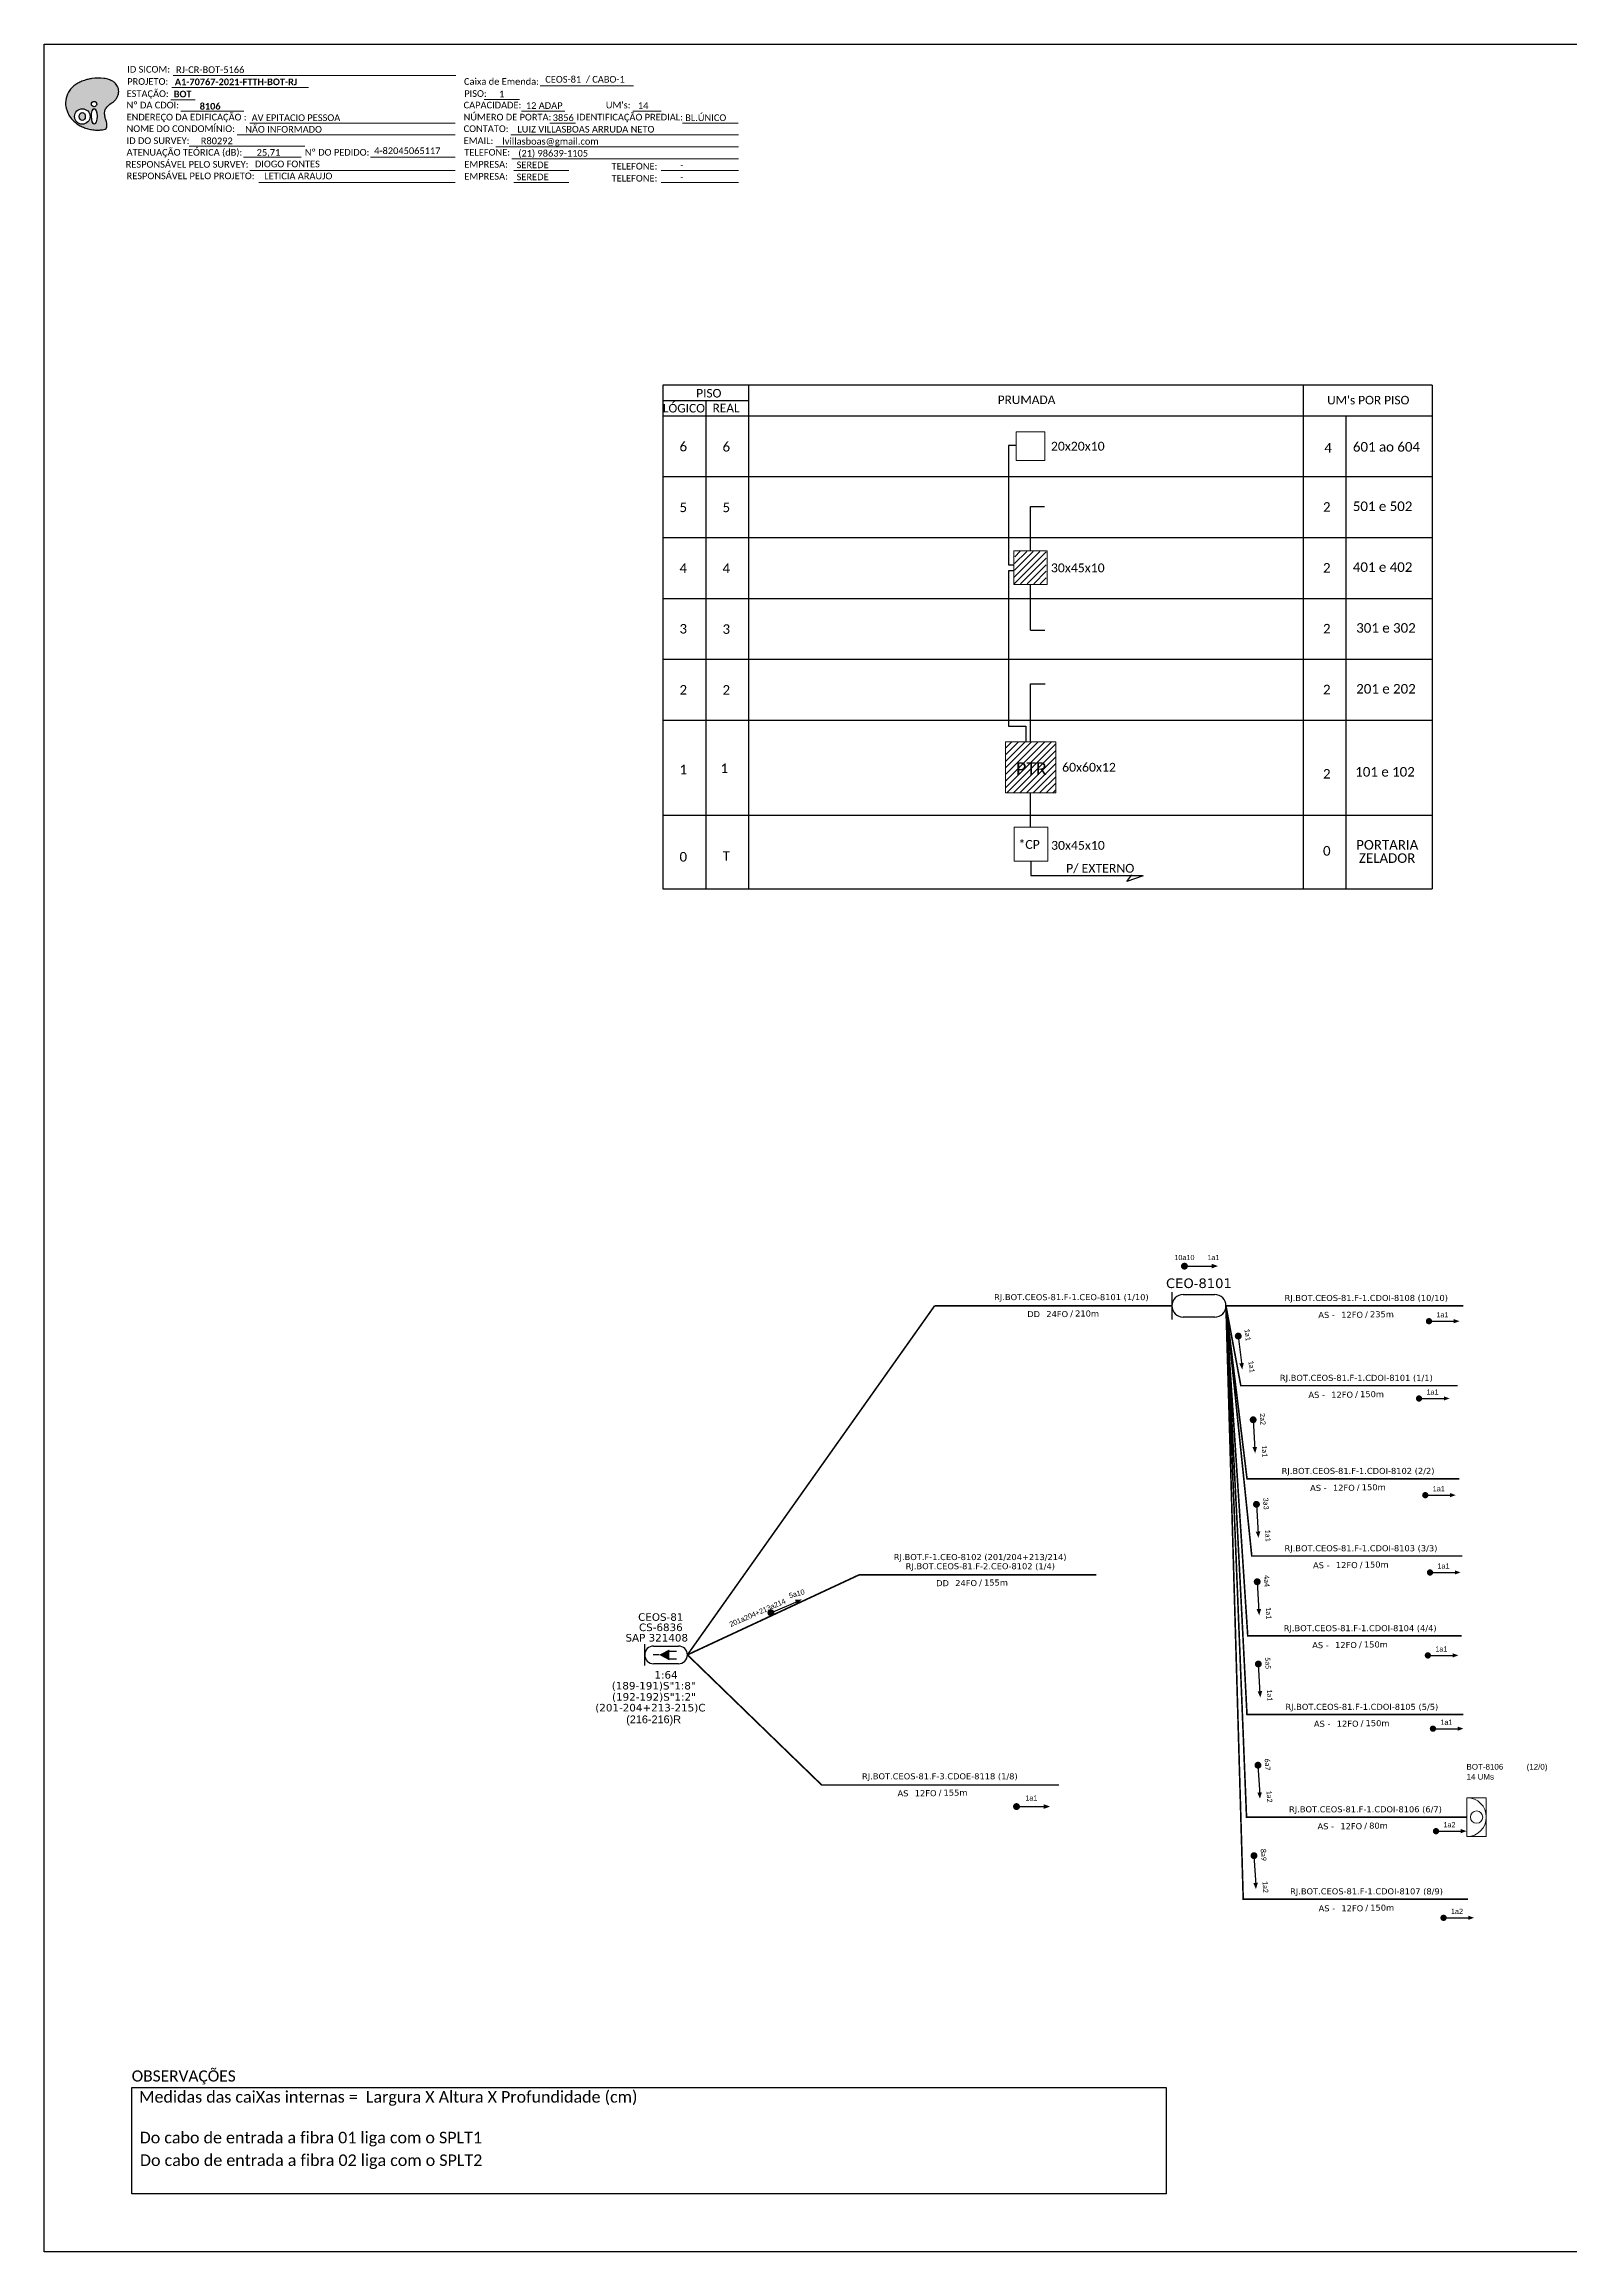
# Model space of a CAD drawing. Extents: x 0 to 841, y 0 to 594.
# Drawn here: x 0 to 411, y 0 to 594 of the extents above; entities that cross this region are included whole.
import ezdxf
from ezdxf.enums import TextEntityAlignment as Align

# ---------------------------------------------------------------- set-up
doc = ezdxf.new("R2010")
doc.units = 0
for name, color, linetype, lineweight in [("20.0-LEGENDA DOS CDO'S", 1, 'Continuous', 0), ('20.1-CDO_INTERIOR', 1, 'Continuous', 0), ('40.1-ETIQUETAS', 1, 'Continuous', 20)]:
    doc.layers.add(name, color=color, linetype=linetype, lineweight=lineweight)
for name, color, linetype in [('20.4-CEOS', 1, 'Continuous'), ('20.5-CEO', 1, 'Continuous'), ('CAP a instalar', 1, 'Continuous'), ('SETA', 7, 'Continuous')]:
    doc.layers.add(name, color=color, linetype=linetype)
doc.styles.add('ARIAL', font='arial.ttf')
doc.styles.add('siredit', font='verdana.ttf')
doc.styles.add('WMF-Calibri0', font='calibri.ttf')
doc.styles.add('WMF-Calibri1', font='calibrib.ttf')
doc.linetypes.add('FENCELINE1', pattern='A,0.25,-0.1,[133,ltypeshp.shx,S=0.1,R=0,X=-0.1,Y=0],-0.1,1', length=1.45)

# ---------------------------------------------------------------- blocks, each defined once
blk = doc.blocks.new('OI')
h = blk.add_hatch(color=40)
edge = h.paths.add_edge_path()
edge.add_spline(control_points=[(4.35, -0.67), (3.92, -0.99), (3.26, -1.5), (2.81, -2.59), (2.9, -3.5), (3.06, -4.27), (3.31, -4.85), (3.37, -5.39), (3.4, -5.88), (3.2, -6.4), (2.54, -6.61), (1.65, -6.63), (0.55, -6.67), (-0.56, -6.42), (-1.61, -6.14), (-2.77, -5.61), (-3.92, -4.77), (-4.89, -3.7), (-5.34, -2.65), (-5.6, -1.94), (-5.85, -0.96), (-5.71, 0.47), (-5.1, 2.02), (-4.14, 3.02), (-3.3, 3.61), (-2.37, 4.16), (-1.36, 4.44), (-0.56, 4.7), (0.79, 4.85), (2.24, 4.97), (3.79, 4.57), (4.67, 4.21), (5.44, 3.65), (5.76, 2.99), (6.03, 2.21), (6.01, 1.46), (5.72, 0.64), (5.31, 0.08), (4.88, -0.38), (4.51, -0.55), (4.35, -0.67)], knot_values=[0, 0, 0, 0, 1.60434, 2.417191, 3.427595, 4.282808, 4.776746, 5.304182, 5.888771, 6.258406, 6.858137, 7.79129, 8.986195, 10.124242, 11.187857, 12.242908, 13.953784, 15.414161, 16.515391, 17.349188, 17.675853, 19.552021, 21.515531, 22.568638, 23.63245, 24.621084, 25.782718, 26.745347, 27.142653, 29.870543, 31.004649, 31.921532, 32.709589, 33.801391, 34.042471, 35.192333, 35.971461, 36.628871, 37.254359, 37.836911, 37.836911, 37.836911, 37.836911], degree=3, periodic=0)
h.paths.add_polyline_path([(1.13, -0.87, -1), (-0.04, -0.87, -1)], flags=16)
edge = h.paths.add_edge_path(flags=16)
edge.add_ellipse((0.56, -3.59), major_axis=(-0.02, 1.71), ratio=0.361305, start_angle=0, end_angle=360)
h.paths.add_polyline_path([(-0.36, -3.62, -1), (-3.8, -3.62, -1)], flags=16)
edge = h.paths.add_edge_path(flags=0)
edge.add_ellipse((-2.08, -3.62), major_axis=(0, 0.885), ratio=0.758294, start_angle=0, end_angle=360)
at = {"color": 40}
for centre, radius in [((-2.08, -3.62), 1.72), ((0.54, -0.87), 0.587)]:
    blk.add_circle(centre, radius, dxfattribs=at)
blk.add_ellipse((-2.08, -3.62), major_axis=(0, 0.885), ratio=0.758294, start_param=-3.141592653589792, end_param=3.141592653589792, dxfattribs=at)
blk.add_ellipse((0.56, -3.59), major_axis=(-0.02, 1.71), ratio=0.361305, dxfattribs=at)
at = {"color": 40, "start_tangent": (-0.800898, -0.598801), "end_tangent": (-0.800898, -0.598801)}
blk.add_spline([(4.35, -0.67), (3.2, -1.78), (2.9, -2.54), (2.92, -3.55), (3.12, -4.38), (3.28, -4.85), (3.37, -5.37), (3.35, -5.95), (3.2, -6.29), (2.66, -6.55), (1.73, -6.63), (0.54, -6.62), (-0.58, -6.41), (-1.6, -6.11), (-2.56, -5.67), (-3.95, -4.67), (-4.89, -3.56), (-5.37, -2.56), (-5.64, -1.78), (-5.72, -1.46), (-5.63, 0.42), (-4.84, 2.22), (-4.13, 2.99), (-3.27, 3.62), (-2.4, 4.09), (-1.3, 4.47), (-0.37, 4.72), (0.02, 4.77), (2.75, 4.8), (3.85, 4.53), (4.69, 4.16), (5.31, 3.68), (5.85, 2.73), (5.93, 2.5), (5.94, 1.35), (5.67, 0.62), (5.29, 0.08), (4.84, -0.36), (4.35, -0.67)], degree=3, dxfattribs=at)
blk = doc.blocks.new('CEOS_RP_CT_DRT')
at = {"layer": '20.4-CEOS', "color": 0}
for p, q in [((-4.54, 1.19), (-1.19, 1.19)), ((-1.19, -1.19), (-4.54, -1.19))]:
    blk.add_line(p, q, dxfattribs=at)
for points in [[(-5.73, -1.43), (-5.73, 1.44)], [(-3.79, 0), (-4.59, 0)], [(-2.47, 0.48), (-1.45, 0.48)], [(-2.47, -0.52), (-1.45, -0.52)]]:
    blk.add_lwpolyline(points, dxfattribs=at)
blk.add_lwpolyline([(-3.79, 0, 0, 1.47, 0), (-2.41, 0, 1.47, 1.47, 0)], format="xyseb", dxfattribs=at)
for centre, start, end in [((-4.54, 0), 90, 270), ((-1.19, 0), 270, 90)]:
    blk.add_arc(centre, 1.19, start, end, dxfattribs=at)
at = {"layer": '20.4-CEOS', "color": 7, "style": 'siredit'}
for tag, p in [('Nº_DA_CEOS', (-2.86, 5.6)), ('LOCAL', (-2.86, 4.24)), ('SAP', (-2.86, 2.78)), ('RACIO_SPLITAGEM', (-2.86, -1.88)), ('FIBRAS_SPLITTER', (-2.86, -3.58)), ('FIBRAS_TOP_C', (-2.86, -5.08)), ('RESERVA_FINAIS', (-2.86, -6.39))]:
    blk.add_attdef(tag, text='', height=1.01, dxfattribs=at).set_placement(p, align=Align.TOP_CENTER)
blk = doc.blocks.new('ETIQUETA_RS5F')
at = {"layer": '40.1-ETIQUETAS', "color": 0, "style": 'siredit'}
blk.add_text('/', height=1.5, dxfattribs=at).set_placement((1.58, -1.95), align=Align.MIDDLE_RIGHT)
for tag, p in [('ETIQUETA_R_SECUNDARIA', (1.21, 2.1)), ('ETIQUETA_R_PRIMARIA', (1.21, 4.1)), ('F_ATIVAS/F_MORTAS', (1.14, -4.24))]:
    blk.add_attdef(tag, text='', height=1.5, dxfattribs=at).set_placement(p, align=Align.MIDDLE_CENTER)
for tag, p in [('TIPO_CABO', (-6.58, -2.12)), ('CAP_CABO', (0.4, -2.09))]:
    blk.add_attdef(tag, text='', height=1.5, dxfattribs=at).set_placement(p, align=Align.MIDDLE_RIGHT)
blk.add_attdef('METROS', text='', height=1.5, dxfattribs=at).set_placement((2.14, -1.95), align=Align.MIDDLE_LEFT)
for tag, p in [('FUSÃO_1', (0.85, -8.39)), ('FUSÃO_2', (0.85, -10.6)), ('FUSÃO_3', (0.85, -12.93)), ('FUSÃO_4', (0.85, -15.14)), ('FUSÃO_5', (0.85, -17.16))]:
    blk.add_attdef(tag, text='', height=1.5, dxfattribs=at).set_placement(p, align=Align.CENTER)
blk = doc.blocks.new('CDOI_INT')
at = {"layer": '20.1-CDO_INTERIOR', "color": 0, "lineweight": 18}
blk.add_lwpolyline([(4.25, -4.25), (4.25, 4.25), (0, 4.25), (0, -4.25)], close=True, dxfattribs=at)
blk.add_circle((2.12, 0), 1.36, dxfattribs=at)
blk.add_arc((0, 0), 4.25, 270, 90, dxfattribs=at)
at = {"layer": "20.0-LEGENDA DOS CDO'S", "color": 0, "style": 'ARIAL'}
for tag, p in [('CDO_N', (-0.08, 10.38)), ('SPLITER_1', (21.18, 10.38)), ('SPLITER_2', (21.19, 8.68)), ('SAP', (-0.08, 6.23)), ('SURVEY', (-0.08, 8.2)), ('1:XX', (5.94, -2.22)), ('UMS', (5.94, -4.24))]:
    blk.add_attdef(tag, p, '', height=1.36, dxfattribs=at)
blk.add_attdef('FIBRAS_UTILIZADAS', text='', height=1.36, dxfattribs=at).set_placement((15.34, 10.38), align=Align.CENTER)

msp = doc.modelspace()

# ---------------------------------------------------------------- hatches: boundary and pattern name
h = msp.add_hatch()
h.set_pattern_fill('ANSI31', color=1, scale=10, style=0)
h.set_pattern_definition([(45, (-354.9124, 61.055), (-0.8838835, 0.8838835), [])])
h.paths.add_polyline_path([(269.52, 457.5), (261.1, 457.55), (260.87, 448.76), (269.57, 448.79)])
h.paths.add_polyline_path([(268.59, 449.37), (268.59, 449.37), (268.59, 454.52), (268.59, 454.52)], flags=24)
h = msp.add_hatch()
h.set_pattern_fill('ANSI31', color=1, scale=10, style=0)
h.set_pattern_definition([(45, (-353.0849, 8.595), (-0.8838835, 0.8838835), [])])
h.paths.add_polyline_path([(272.11, 406.32), (258.54, 406.32), (258.54, 392.56), (272.11, 392.56)])
h.paths.add_polyline_path([(260.99, 396.91), (270.41, 396.91), (270.41, 402.06), (260.99, 402.06)], flags=24)
h = msp.add_hatch()
h.set_pattern_fill('ANSI31', color=1, scale=10, style=0)
h.set_pattern_definition([(45, (-457.8024, -17.5247), (-0.8838835, 0.8838835), [])])
h.paths.add_polyline_path([(156.27, 370.79), (165.7, 370.79), (165.7, 375.94), (156.27, 375.94)], flags=9)

# ---------------------------------------------------------------- linework, layer by layer
at = {"color": 3}
for p, q in [((265.3, 457.71), (265.3, 469.56)), ((265.3, 436.33), (265.3, 448.62)), ((265.3, 406.32), (265.3, 416.45)), ((265.3, 383.3), (265.3, 392.56))]:
    msp.add_line(p, q, dxfattribs=at)
at = {"color": 7}
msp.add_line((338.63, 412.15), (338.63, 395.78), dxfattribs=at)
msp.add_lwpolyline([(0, 594), (841, 594), (841, 0), (0, 0)], close=True)
at = {"color": 7, "lineweight": 0}
for points in [[(34.35, 582.31), (71.14, 582.31)], [(34.74, 585.59), (110.71, 585.59)], [(133.39, 582.8), (158.52, 582.8)], [(34.06, 579.03), (40.61, 579.03)], [(118.34, 579.07), (127.83, 579.07)], [(36.72, 575.96), (53.69, 575.96)], [(55.29, 572.72), (110.55, 572.72)], [(128.39, 575.96), (140.01, 575.96)], [(135.98, 572.72), (142.92, 572.72)], [(158.33, 575.96), (166, 575.96)], [(171.67, 572.72), (186.71, 572.72)], [(39.04, 566.55), (70.09, 566.55)], [(51.88, 569.61), (110.55, 569.61)], [(121.47, 566.38), (186.74, 566.38)], [(125.51, 569.61), (186.74, 569.61)], [(53.58, 563.58), (69.09, 563.58)], [(55.29, 560.03), (110.55, 560.03)], [(87.81, 563.58), (110.57, 563.58)], [(125.75, 563.14), (186.74, 563.14)], [(126.36, 560.03), (141.16, 560.03)], [(165.97, 560.03), (186.74, 560.03)], [(57.78, 556.79), (110.55, 556.79)], [(126.36, 556.79), (141.16, 556.79)], [(165.97, 556.79), (186.74, 556.79)]]:
    msp.add_lwpolyline(points, dxfattribs=at)
at = {"color": 0}
for points in [[(373.34, 502.23), (166.37, 502.23)], [(166.37, 498.12), (189.52, 498.12)]]:
    msp.add_lwpolyline(points, dxfattribs=at)
for points in [[(166.37, 502.23), (166.37, 366.72)], [(189.52, 366.72), (189.52, 502.23)], [(373.34, 502.23), (373.34, 366.72)], [(166.37, 494.01), (373.34, 494.01)], [(177.94, 498.12), (177.94, 366.72)], [(350.2, 366.72), (350.2, 494.01)], [(166.37, 477.64), (373.34, 477.64)], [(166.37, 461.26), (373.34, 461.26)], [(166.37, 444.89), (373.34, 444.89)], [(166.37, 428.52), (373.34, 428.52)], [(166.37, 412.15), (373.34, 412.15)], [(166.37, 386.55), (373.34, 386.55)], [(166.37, 366.72), (373.34, 366.72)]]:
    msp.add_lwpolyline(points)
at = {"color": 7}
msp.add_lwpolyline([(338.63, 502.23), (338.63, 366.72)], dxfattribs=at)
at = {"lineweight": 0}
for points in [[(269.14, 489.71), (261.47, 489.71), (261.47, 481.94), (269.14, 481.94)], [(269.92, 383.3), (260.95, 383.3), (260.95, 374.21), (269.92, 374.21)]]:
    msp.add_lwpolyline(points, close=True, dxfattribs=at)
at = {"color": 3}
for points in [[(261.47, 486.04), (259.41, 486.04), (259.41, 453.9), (260.85, 453.9)], [(265.3, 469.56), (269.07, 469.56)], [(260.85, 452.29), (259.41, 452.29), (259.41, 410.5), (264.06, 410.5), (264.06, 406.32)], [(265.3, 436.33), (269.13, 436.33)], [(265.27, 416.24), (265.27, 421.87), (269.29, 421.87)]]:
    msp.add_lwpolyline(points, dxfattribs=at)
at = {"color": 1, "lineweight": 0}
for points in [[(269.82, 457.71), (260.85, 457.71), (260.85, 448.62), (269.82, 448.62)], [(258.54, 406.32), (272.11, 406.32), (272.11, 392.56), (258.54, 392.56)]]:
    msp.add_lwpolyline(points, close=True, dxfattribs=at)
at = {"color": 1}
for points in [[(265.35, 374.21), (265.35, 370.34), (295.46, 370.34)], [(291.18, 368.68), (292.58, 370.51)], [(295.59, 370.27), (291.18, 368.68)]]:
    msp.add_lwpolyline(points, dxfattribs=at)
for points, const_width in [([(306.25, 265.21, 1), (307.18, 265.21, 1)], 0.928), ([(372.06, 250.39, 1), (372.91, 250.39, 1)], 0.844), ([(372.06, 250.39, 1), (372.91, 250.39, 1)], 0.844), ([(321.13, 246.86, 1), (321.24, 245.94, 1)], 0.928), ([(369.39, 229.6, 1), (370.24, 229.6, 1)], 0.844), ([(369.39, 229.6, 1), (370.24, 229.6, 1)], 0.844), ([(325.17, 224.34, 1), (325.22, 223.42, 1)], 0.928), ([(326.05, 201.59, 1), (326.1, 200.67, 1)], 0.928), ([(371.07, 203.59, 1), (371.91, 203.59, 1)], 0.844), ([(371.07, 203.59, 1), (371.91, 203.59, 1)], 0.844), ([(326.26, 180.76, 1), (326.31, 179.83, 1)], 0.928), ([(372.34, 182.79, 1), (373.19, 182.79, 1)], 0.844), ([(372.34, 182.79, 1), (373.19, 182.79, 1)], 0.844), ([(195.05, 171.76, 1), (195.91, 172.13, 1)], 0.928), ([(371.77, 160.47, 1), (372.61, 160.47, 1)], 0.844), ([(371.77, 160.47, 1), (372.61, 160.47, 1)], 0.844), ([(326.55, 158.64, 1), (326.6, 157.72, 1)], 0.928), ([(373.13, 140.76, 1), (373.97, 140.76, 1)], 0.844), ([(373.13, 140.76, 1), (373.97, 140.76, 1)], 0.844), ([(326.46, 131.4, 1), (326.52, 130.47, 1)], 0.928), ([(325.38, 107.06, 1), (325.44, 106.14, 1)], 0.928), ([(375.97, 89.87, 1), (376.82, 89.87, 1)], 0.844), ([(375.97, 89.87, 1), (376.82, 89.87, 1)], 0.844)]:
    msp.add_lwpolyline(points, format="xyb", close=True, dxfattribs=dict(const_width=const_width))
at = {"color": 7, "const_width": 0.928}
msp.add_lwpolyline([(261.08, 119.8, 1), (262.01, 119.8, 1)], format="xyb", close=True, dxfattribs=at)
at = {"color": 1, "const_width": 0.844}
msp.add_lwpolyline([(373.95, 113.19, 1), (374.8, 113.19, 1)], format="xyb", close=True, dxfattribs=at)
msp.add_lwpolyline([(373.95, 113.19, 1), (374.8, 113.19, 1)], format="xyb", close=True, dxfattribs=at)
at = {"color": 0}
msp.add_lwpolyline([(23.56, 44.2), (301.81, 44.2), (301.81, 15.6), (23.56, 15.6)], close=True, dxfattribs=at)
at = {"layer": '20.5-CEO', "color": 5}
for p, q in [((306.35, 257.56), (314.85, 257.56)), ((314.85, 251.5), (306.35, 251.5))]:
    msp.add_line(p, q, dxfattribs=at)
msp.add_lwpolyline([(303.32, 258.18), (303.32, 250.88)], dxfattribs=at)
for centre, start, end in [((306.35, 254.53), 90, 270), ((314.85, 254.53), 270, 90)]:
    msp.add_arc(centre, 3.03, start, end, dxfattribs=at)
at = {"layer": 'CAP a instalar', "color": 7, "linetype": 'FENCELINE1', "ltscale": 7, "const_width": 0.433}
for points in [[(239.5, 254.53), (173.02, 160.63)], [(303.32, 254.53), (239.5, 254.53)], [(219.18, 182.14), (173.02, 160.63)], [(283, 182.14), (219.18, 182.14)], [(209.13, 125.61), (173.02, 160.63)], [(272.95, 125.61), (209.13, 125.61)]]:
    msp.add_lwpolyline(points, dxfattribs=at)
at = {"layer": 'CAP a instalar', "color": 8, "linetype": 'FENCELINE1', "ltscale": 7, "const_width": 0.433}
for points in [[(381.48, 187.22), (324.82, 187.22), (317.87, 254.58)], [(381.69, 254.57), (317.87, 254.57), (317.87, 254.57)], [(380.23, 233.06), (321.87, 233.06), (317.88, 254.53)], [(380.69, 208.02), (323.54, 208.02), (317.87, 254.53)], [(381.26, 165.71), (323.74, 165.71), (317.88, 254.51)], [(381.71, 144.55), (323.53, 144.55), (317.87, 254.51)], [(382.97, 94.9), (322.52, 94.9), (317.87, 254.51)]]:
    msp.add_lwpolyline(points, dxfattribs=at)
at = {"layer": 'CAP a instalar', "color": 1, "linetype": 'FENCELINE1', "ltscale": 7, "const_width": 0.433}
msp.add_lwpolyline([(382.68, 116.97), (323.41, 116.97), (317.87, 254.51)], dxfattribs=at)
at = {"layer": 'SETA'}
for points in [[(306.71, 265.21), (314.69, 265.21)], [(372.49, 250.39), (379.74, 250.39)], [(372.49, 250.39), (379.74, 250.39)], [(321.19, 246.4), (322.13, 238.47)], [(369.81, 229.6), (377.07, 229.6)], [(369.81, 229.6), (377.07, 229.6)], [(325.2, 223.88), (325.66, 215.91)], [(371.49, 203.59), (378.74, 203.59)], [(371.49, 203.59), (378.74, 203.59)], [(326.08, 201.13), (326.54, 193.17)], [(326.28, 180.29), (326.74, 172.33)], [(372.76, 182.79), (380.02, 182.79)], [(372.76, 182.79), (380.02, 182.79)], [(195.48, 171.94), (202.8, 175.11)], [(372.19, 160.47), (379.44, 160.47)], [(372.19, 160.47), (379.44, 160.47)], [(326.57, 158.18), (327.03, 150.22)], [(373.55, 140.76), (380.8, 140.76)], [(373.55, 140.76), (380.8, 140.76)], [(326.49, 130.93), (326.95, 122.97)], [(325.41, 106.6), (325.87, 98.64)], [(376.39, 89.87), (383.65, 89.87)], [(376.39, 89.87), (383.65, 89.87)]]:
    msp.add_lwpolyline(points, dxfattribs=at)
at = {"layer": 'SETA', "color": 7}
msp.add_lwpolyline([(261.54, 119.8), (269.52, 119.8)], dxfattribs=at)
at = {"layer": 'SETA', "color": 1}
msp.add_lwpolyline([(374.38, 113.19), (381.63, 113.19)], dxfattribs=at)
msp.add_lwpolyline([(374.38, 113.19), (381.63, 113.19)], dxfattribs=at)
at = {"layer": 'SETA'}
for points in [[(314.05, 265.84), (315.75, 265.23), (314.05, 264.61)], [(379.16, 250.96), (380.7, 250.4), (379.16, 249.84)], [(379.16, 250.96), (380.7, 250.4), (379.16, 249.84)], [(322.68, 239.18), (322.27, 237.42), (321.45, 239.04)], [(376.49, 230.17), (378.03, 229.61), (376.49, 229.05)], [(376.49, 230.17), (378.03, 229.61), (376.49, 229.05)], [(326.25, 216.59), (325.73, 214.86), (325.01, 216.52)], [(378.16, 204.16), (379.7, 203.6), (378.16, 203.04)], [(378.16, 204.16), (379.7, 203.6), (378.16, 203.04)], [(327.13, 193.84), (326.61, 192.11), (325.89, 193.77)], [(379.44, 183.36), (380.98, 182.8), (379.44, 182.24)], [(379.44, 183.36), (380.98, 182.8), (379.44, 182.24)], [(201.96, 175.44), (203.77, 175.54), (202.46, 174.3)], [(327.34, 173.01), (326.82, 171.27), (326.1, 172.93)], [(378.86, 161.04), (380.41, 160.48), (378.86, 159.92)], [(378.86, 161.04), (380.41, 160.48), (378.86, 159.92)], [(327.63, 150.89), (327.11, 149.16), (326.39, 150.82)], [(380.22, 141.33), (381.77, 140.77), (380.22, 140.21)], [(380.22, 141.33), (381.77, 140.77), (380.22, 140.21)], [(268.88, 120.43), (270.58, 119.81), (268.88, 119.19)], [(327.54, 123.64), (327.02, 121.91), (326.31, 123.57)], [(326.46, 99.31), (325.94, 97.58), (325.23, 99.24)], [(383.06, 90.44), (384.61, 89.88), (383.06, 89.32)], [(383.06, 90.44), (384.61, 89.88), (383.06, 89.32)]]:
    msp.add_solid(points, dxfattribs=at)
at = {"layer": 'SETA', "color": 1}
msp.add_solid([(381.05, 113.76), (382.59, 113.2), (381.05, 112.64)], dxfattribs=at)
msp.add_solid([(381.05, 113.76), (382.59, 113.2), (381.05, 112.64)], dxfattribs=at)

# ---------------------------------------------------------------- block references
at = {"color": 7, "xscale": 1.213923925138498, "yscale": 1.213923925184645, "zscale": 1.213923925163967, "rotation": 0.1532896023337312}
msp.add_blockref('OI', (12.77, 578.94), dxfattribs=at)
at = {"layer": '20.1-CDO_INTERIOR', "color": 1, "ltscale": 11}
ref = msp.add_blockref('CDOI_INT', (382.68, 116.97), dxfattribs=dict(at, xscale=1.230436929327576, yscale=1.230436929327576, zscale=1.230436929327576))
ref.add_attrib('CDO_N', 'BOT-8106', (382.58, 129.75), dxfattribs={"layer": "20.0-LEGENDA DOS CDO'S", "color": 0, "height": 1.535, "style": 'ARIAL'})
ref.add_attrib('FIBRAS_UTILIZADAS', '(12/0)', dxfattribs={"layer": "20.0-LEGENDA DOS CDO'S", "color": 0, "height": 1.535, "style": 'ARIAL'}).set_placement((401.56, 129.75), align=Align.CENTER)
ref.add_attrib('SURVEY', '14 UMs', (382.59, 127.06), dxfattribs={"layer": "20.0-LEGENDA DOS CDO'S", "color": 0, "height": 1.535, "style": 'ARIAL'})
at = {"layer": '20.4-CEOS', "color": 7}
ref = msp.add_blockref('CEOS_RP_CT_DRT', (173.02, 160.62), dxfattribs=dict(at, xscale=2.006015604639242, yscale=2.006015604639242, zscale=2.006015604639242))
ref.add_attrib('Nº_DA_CEOS', 'CEOS-81', dxfattribs={"color": 7, "height": 2.025, "style": 'siredit'}).set_placement((165.86, 171.81), align=Align.TOP_CENTER)
ref.add_attrib('LOCAL', 'CS-6836', dxfattribs={"color": 7, "height": 2.025, "style": 'siredit'}).set_placement((165.87, 169.05), align=Align.TOP_CENTER)
ref.add_attrib('SAP', 'SAP 321408', dxfattribs={"color": 7, "height": 2.025, "style": 'siredit'}).set_placement((164.77, 166.24), align=Align.TOP_CENTER)
ref.add_attrib('RACIO_SPLITAGEM', '1:64', dxfattribs={"color": 7, "height": 2.025, "style": 'siredit'}).set_placement((167.27, 156.26), align=Align.TOP_CENTER)
ref.add_attrib('FIBRAS_SPLITTER', '(189-191)S"1:8"', dxfattribs={"color": 7, "height": 2.0254, "style": 'siredit'}).set_placement((163.95, 153.33), align=Align.TOP_CENTER)
ref.add_attrib('FIBRAS_TOP_C', '(192-192)S"1:2"', dxfattribs={"color": 7, "height": 2.0254, "style": 'siredit'}).set_placement((164.02, 150.33), align=Align.TOP_CENTER)
ref.add_attrib('RESERVA_FINAIS', '(201-204+213-215)C', dxfattribs={"color": 7, "height": 2.0254, "style": 'siredit'}).set_placement((163.06, 147.43), align=Align.TOP_CENTER)
at = {"layer": '40.1-ETIQUETAS', "color": 7}
ref = msp.add_blockref('ETIQUETA_RS5F', (275.02, 254.59), dxfattribs=dict(at, xscale=1.08241365254199, yscale=1.08241365254199, zscale=1.08241365254199))
ref.add_attrib('ETIQUETA_R_SECUNDARIA', 'RJ.BOT.CEOS-81.F-1.CEO-8101 (1/10)', dxfattribs={"color": 0, "height": 1.6236, "style": 'siredit'}).set_placement((276.3, 256.87), align=Align.MIDDLE_CENTER)
ref.add_attrib('TIPO_CABO', 'DD', dxfattribs={"color": 0, "height": 1.624, "style": 'siredit'}).set_placement((267.86, 252.3), align=Align.MIDDLE_RIGHT)
ref.add_attrib('CAP_CABO', '24FO', dxfattribs={"color": 0, "height": 1.624, "style": 'siredit'}).set_placement((275.42, 252.32), align=Align.MIDDLE_RIGHT)
ref.add_attrib('METROS', '210m', dxfattribs={"color": 0, "height": 1.624, "style": 'siredit'}).set_placement((277.31, 252.47), align=Align.MIDDLE_LEFT)
at = {"layer": '40.1-ETIQUETAS', "color": 8}
ref = msp.add_blockref('ETIQUETA_RS5F', (354.33, 254.38), dxfattribs=dict(at, xscale=1.08241365254199, yscale=1.08241365254199, zscale=1.08241365254199))
ref.add_attrib('ETIQUETA_R_SECUNDARIA', 'RJ.BOT.CEOS-81.F-1.CDOI-8108 (10/10)', dxfattribs={"color": 0, "height": 1.6236, "style": 'siredit'}).set_placement((355.61, 256.66), align=Align.MIDDLE_CENTER)
ref.add_attrib('TIPO_CABO', 'AS -', dxfattribs={"color": 0, "height": 1.624, "style": 'siredit'}).set_placement((347.17, 252.09), align=Align.MIDDLE_RIGHT)
ref.add_attrib('CAP_CABO', '12FO', dxfattribs={"color": 0, "height": 1.624, "style": 'siredit'}).set_placement((354.73, 252.12), align=Align.MIDDLE_RIGHT)
ref.add_attrib('METROS', '235m', dxfattribs={"color": 0, "height": 1.624, "style": 'siredit'}).set_placement((356.62, 252.27), align=Align.MIDDLE_LEFT)
ref = msp.add_blockref('ETIQUETA_RS5F', (351.66, 232.88), dxfattribs=dict(at, xscale=1.08241365254199, yscale=1.08241365254199, zscale=1.08241365254199))
ref.add_attrib('ETIQUETA_R_SECUNDARIA', 'RJ.BOT.CEOS-81.F-1.CDOI-8101 (1/1)', dxfattribs={"color": 0, "height": 1.6236, "style": 'siredit'}).set_placement((352.94, 235.16), align=Align.MIDDLE_CENTER)
ref.add_attrib('TIPO_CABO', 'AS -', dxfattribs={"color": 0, "height": 1.624, "style": 'siredit'}).set_placement((344.5, 230.59), align=Align.MIDDLE_RIGHT)
ref.add_attrib('CAP_CABO', '12FO', dxfattribs={"color": 0, "height": 1.624, "style": 'siredit'}).set_placement((352.06, 230.62), align=Align.MIDDLE_RIGHT)
ref.add_attrib('METROS', '150m', dxfattribs={"color": 0, "height": 1.624, "style": 'siredit'}).set_placement((353.95, 230.77), align=Align.MIDDLE_LEFT)
ref = msp.add_blockref('ETIQUETA_RS5F', (352.12, 207.84), dxfattribs=dict(at, xscale=1.08241365254199, yscale=1.08241365254199, zscale=1.08241365254199))
ref.add_attrib('ETIQUETA_R_SECUNDARIA', 'RJ.BOT.CEOS-81.F-1.CDOI-8102 (2/2)', dxfattribs={"color": 0, "height": 1.6236, "style": 'siredit'}).set_placement((353.4, 210.12), align=Align.MIDDLE_CENTER)
ref.add_attrib('TIPO_CABO', 'AS -', dxfattribs={"color": 0, "height": 1.624, "style": 'siredit'}).set_placement((344.96, 205.55), align=Align.MIDDLE_RIGHT)
ref.add_attrib('CAP_CABO', '12FO', dxfattribs={"color": 0, "height": 1.624, "style": 'siredit'}).set_placement((352.52, 205.58), align=Align.MIDDLE_RIGHT)
ref.add_attrib('METROS', '150m', dxfattribs={"color": 0, "height": 1.624, "style": 'siredit'}).set_placement((354.41, 205.73), align=Align.MIDDLE_LEFT)
ref = msp.add_blockref('ETIQUETA_RS5F', (352.91, 187.04), dxfattribs=dict(at, xscale=1.08241365254199, yscale=1.08241365254199, zscale=1.08241365254199))
ref.add_attrib('ETIQUETA_R_SECUNDARIA', 'RJ.BOT.CEOS-81.F-1.CDOI-8103 (3/3)', dxfattribs={"color": 0, "height": 1.6236, "style": 'siredit'}).set_placement((354.19, 189.32), align=Align.MIDDLE_CENTER)
ref.add_attrib('TIPO_CABO', 'AS -', dxfattribs={"color": 0, "height": 1.624, "style": 'siredit'}).set_placement((345.75, 184.75), align=Align.MIDDLE_RIGHT)
ref.add_attrib('CAP_CABO', '12FO', dxfattribs={"color": 0, "height": 1.624, "style": 'siredit'}).set_placement((353.31, 184.78), align=Align.MIDDLE_RIGHT)
ref.add_attrib('METROS', '150m', dxfattribs={"color": 0, "height": 1.624, "style": 'siredit'}).set_placement((355.2, 184.93), align=Align.MIDDLE_LEFT)
at = {"layer": '40.1-ETIQUETAS', "color": 7}
ref = msp.add_blockref('ETIQUETA_RS5F', (250.52, 182.2), dxfattribs=dict(at, xscale=1.08241365254199, yscale=1.08241365254199, zscale=1.08241365254199))
ref.add_attrib('ETIQUETA_R_PRIMARIA', 'RJ.BOT.F-1.CEO-8102 (201/204+213/214)', dxfattribs={"color": 0, "height": 1.6236, "style": 'siredit'}).set_placement((251.76, 186.94), align=Align.MIDDLE_CENTER)
ref.add_attrib('ETIQUETA_R_SECUNDARIA', 'RJ.BOT.CEOS-81.F-2.CEO-8102 (1/4)', dxfattribs={"color": 0, "height": 1.6236, "style": 'siredit'}).set_placement((251.8, 184.48), align=Align.MIDDLE_CENTER)
ref.add_attrib('TIPO_CABO', 'DD', dxfattribs={"color": 0, "height": 1.624, "style": 'siredit'}).set_placement((243.36, 179.91), align=Align.MIDDLE_RIGHT)
ref.add_attrib('CAP_CABO', '24FO', dxfattribs={"color": 0, "height": 1.624, "style": 'siredit'}).set_placement((250.92, 179.94), align=Align.MIDDLE_RIGHT)
ref.add_attrib('METROS', '155m', dxfattribs={"color": 0, "height": 1.624, "style": 'siredit'}).set_placement((252.81, 180.09), align=Align.MIDDLE_LEFT)
at = {"layer": '40.1-ETIQUETAS', "color": 8}
ref = msp.add_blockref('ETIQUETA_RS5F', (352.69, 165.53), dxfattribs=dict(at, xscale=1.08241365254199, yscale=1.08241365254199, zscale=1.08241365254199))
ref.add_attrib('ETIQUETA_R_SECUNDARIA', 'RJ.BOT.CEOS-81.F-1.CDOI-8104 (4/4)', dxfattribs={"color": 0, "height": 1.6236, "style": 'siredit'}).set_placement((353.97, 167.81), align=Align.MIDDLE_CENTER)
ref.add_attrib('TIPO_CABO', 'AS -', dxfattribs={"color": 0, "height": 1.624, "style": 'siredit'}).set_placement((345.53, 163.24), align=Align.MIDDLE_RIGHT)
ref.add_attrib('CAP_CABO', '12FO', dxfattribs={"color": 0, "height": 1.624, "style": 'siredit'}).set_placement((353.09, 163.27), align=Align.MIDDLE_RIGHT)
ref.add_attrib('METROS', '150m', dxfattribs={"color": 0, "height": 1.624, "style": 'siredit'}).set_placement((354.98, 163.42), align=Align.MIDDLE_LEFT)
ref = msp.add_blockref('ETIQUETA_RS5F', (353.14, 144.36), dxfattribs=dict(at, xscale=1.08241365254199, yscale=1.08241365254199, zscale=1.08241365254199))
ref.add_attrib('ETIQUETA_R_SECUNDARIA', 'RJ.BOT.CEOS-81.F-1.CDOI-8105 (5/5)', dxfattribs={"color": 0, "height": 1.6236, "style": 'siredit'}).set_placement((354.42, 146.64), align=Align.MIDDLE_CENTER)
ref.add_attrib('TIPO_CABO', 'AS -', dxfattribs={"color": 0, "height": 1.624, "style": 'siredit'}).set_placement((345.98, 142.08), align=Align.MIDDLE_RIGHT)
ref.add_attrib('CAP_CABO', '12FO', dxfattribs={"color": 0, "height": 1.624, "style": 'siredit'}).set_placement((353.54, 142.1), align=Align.MIDDLE_RIGHT)
ref.add_attrib('METROS', '150m', dxfattribs={"color": 0, "height": 1.624, "style": 'siredit'}).set_placement((355.43, 142.25), align=Align.MIDDLE_LEFT)
at = {"layer": '40.1-ETIQUETAS', "color": 7}
ref = msp.add_blockref('ETIQUETA_RS5F', (239.64, 125.67), dxfattribs=dict(at, xscale=1.08241365254199, yscale=1.08241365254199, zscale=1.08241365254199))
ref.add_attrib('ETIQUETA_R_SECUNDARIA', 'RJ.BOT.CEOS-81.F-3.CDOE-8118 (1/8)', dxfattribs={"color": 0, "height": 1.6236, "style": 'siredit'}).set_placement((240.92, 127.95), align=Align.MIDDLE_CENTER)
ref.add_attrib('TIPO_CABO', 'AS', dxfattribs={"color": 0, "height": 1.624, "style": 'siredit'}).set_placement((232.47, 123.38), align=Align.MIDDLE_RIGHT)
ref.add_attrib('CAP_CABO', '12FO', dxfattribs={"color": 0, "height": 1.624, "style": 'siredit'}).set_placement((240.03, 123.41), align=Align.MIDDLE_RIGHT)
ref.add_attrib('METROS', '155m', dxfattribs={"color": 0, "height": 1.624, "style": 'siredit'}).set_placement((241.92, 123.56), align=Align.MIDDLE_LEFT)
at = {"layer": '40.1-ETIQUETAS', "color": 1}
ref = msp.add_blockref('ETIQUETA_RS5F', (354.11, 116.79), dxfattribs=dict(at, xscale=1.08241365254199, yscale=1.08241365254199, zscale=1.08241365254199))
ref.add_attrib('ETIQUETA_R_SECUNDARIA', 'RJ.BOT.CEOS-81.F-1.CDOI-8106 (6/7)', dxfattribs={"color": 0, "height": 1.6236, "style": 'siredit'}).set_placement((355.4, 119.07), align=Align.MIDDLE_CENTER)
ref.add_attrib('TIPO_CABO', 'AS -', dxfattribs={"color": 0, "height": 1.624, "style": 'siredit'}).set_placement((346.95, 114.5), align=Align.MIDDLE_RIGHT)
ref.add_attrib('CAP_CABO', '12FO', dxfattribs={"color": 0, "height": 1.624, "style": 'siredit'}).set_placement((354.51, 114.53), align=Align.MIDDLE_RIGHT)
ref.add_attrib('METROS', '80m', dxfattribs={"color": 0, "height": 1.624, "style": 'siredit'}).set_placement((356.4, 114.68), align=Align.MIDDLE_LEFT)
at = {"layer": '40.1-ETIQUETAS', "color": 8}
ref = msp.add_blockref('ETIQUETA_RS5F', (354.4, 94.72), dxfattribs=dict(at, xscale=1.08241365254199, yscale=1.08241365254199, zscale=1.08241365254199))
ref.add_attrib('ETIQUETA_R_SECUNDARIA', 'RJ.BOT.CEOS-81.F-1.CDOI-8107 (8/9)', dxfattribs={"color": 0, "height": 1.6236, "style": 'siredit'}).set_placement((355.68, 97), align=Align.MIDDLE_CENTER)
ref.add_attrib('TIPO_CABO', 'AS -', dxfattribs={"color": 0, "height": 1.624, "style": 'siredit'}).set_placement((347.24, 92.43), align=Align.MIDDLE_RIGHT)
ref.add_attrib('CAP_CABO', '12FO', dxfattribs={"color": 0, "height": 1.624, "style": 'siredit'}).set_placement((354.8, 92.45), align=Align.MIDDLE_RIGHT)
ref.add_attrib('METROS', '150m', dxfattribs={"color": 0, "height": 1.624, "style": 'siredit'}).set_placement((356.69, 92.6), align=Align.MIDDLE_LEFT)

# ---------------------------------------------------------------- texts
at = {"color": 7, "lineweight": 0, "style": 'WMF-Calibri0'}
for s, height, p in [('ID SICOM:', 1.793, (22.34, 586.34)), ('PROJETO: ', 1.793, (22.34, 583.06)), ('Caixa de Emenda:', 1.7927, (112.93, 583.06)), ('ESTAÇÃO:', 1.793, (22.17, 579.78)), ('Nº DA CDOI:', 1.7927, (22.17, 576.71)), ('CAPACIDADE:', 1.7927, (112.82, 576.71)), ('PISO:', 1.793, (113, 579.82)), ("UM's:", 1.793, (151.07, 576.71)), ('ENDEREÇO DA EDIFICAÇÃO :', 1.7927, (22.17, 573.47)), ('NOME DO CONDOMÍNIO:', 1.7927, (22.17, 570.36)), ('CONTATO:', 1.793, (112.82, 570.36)), ('NÚMERO DE PORTA:', 1.7927, (112.82, 573.47)), ('IDENTIFICAÇÃO PREDIAL:', 1.7927, (143.19, 573.47)), ('ATENUAÇÃO TEÓRICA (dB):', 1.7927, (22.17, 564.01)), ('ID DO SURVEY:', 1.7927, (22.17, 567.12)), ('Nº DO PEDIDO:', 1.7927, (70.1, 564.01)), ('EMAIL:', 1.793, (112.82, 567.12)), ('TELEFONE:', 1.793, (113, 564.01)), ('RESPONSÁVEL PELO SURVEY:', 1.7927, (21.93, 560.77)), ('RESPONSÁVEL PELO PROJETO:', 1.7927, (22.17, 557.66)), ('EMPRESA:', 1.793, (113, 560.77)), ('EMPRESA:', 1.793, (113, 557.54)), ('TELEFONE:', 1.793, (152.61, 560.27)), ('TELEFONE:', 1.793, (152.61, 557.03))]:
    msp.add_text(s, height=height, dxfattribs=at).set_placement(p)
at = {"color": 7}
for s, height, style, p in [('A1-70767-2021-FTTH-BOT-RJ', 1.7927, 'WMF-Calibri1', (35.15, 582.96)), ('CEOS-81  / CABO-1', 1.7927, 'WMF-Calibri0', (134.78, 583.64)), ('BOT', 1.793, 'WMF-Calibri1', (34.85, 579.68)), ('1', 1.79, 'WMF-Calibri0', (122.36, 579.72)), ('12 ADAP', 1.793, 'WMF-Calibri0', (129.57, 576.58)), ('14', 1.793, 'WMF-Calibri0', (159.69, 576.56)), ('NÃO INFORMADO', 1.7927, 'WMF-Calibri0', (54.08, 570.19)), ('AV EPITACIO PESSOA', 1.7927, 'WMF-Calibri0', (55.8, 573.31)), ('LUIZ VILLASBOAS ARRUDA NETO', 1.7927, 'WMF-Calibri0', (127.29, 570.21)), ('3856', 1.793, 'WMF-Calibri0', (136.79, 573.32)), ('BL.ÚNICO', 1.793, 'WMF-Calibri0', (172.43, 573.32)), ('R80292', 1.793, 'WMF-Calibri0', (42.13, 567.08)), ('25,71 ', 1.793, 'WMF-Calibri0', (57.16, 563.97)), ('4-82045065117', 1.7927, 'WMF-Calibri0', (88.75, 564.42)), ('lvillasboas@gmail.com', 1.7927, 'WMF-Calibri0', (123.25, 566.97)), ('(21) 98639-1105', 1.7927, 'WMF-Calibri0', (127.53, 563.74)), ('DIOGO FONTES', 1.7927, 'WMF-Calibri0', (56.69, 560.87)), ('LETICIA ARAUJO', 1.7927, 'WMF-Calibri0', (59.18, 557.63)), ('SEREDE', 1.793, 'WMF-Calibri0', (127.07, 560.63)), ('SEREDE', 1.793, 'WMF-Calibri0', (127.07, 557.39)), ('       -', 1.793, 'WMF-Calibri0', (166.67, 560.63)), ('       -    ', 1.7927, 'WMF-Calibri0', (166.67, 557.39)), ('20x20x10', 2.373, 'WMF-Calibri0', (270.79, 484.64)), ('30x45x10', 2.373, 'WMF-Calibri0', (270.79, 451.9)), ('PTR', 3.433, 'WMF-Calibri0', (261.4, 397.33)), ('60x60x12', 2.373, 'WMF-Calibri0', (273.81, 398.25)), ('*CP', 2.373, 'WMF-Calibri0', (262.07, 377.49)), ('30x45x10', 2.373, 'WMF-Calibri0', (270.83, 377.24)), ('P/ EXTERNO', 2.373, 'WMF-Calibri0', (274.88, 371.07))]:
    msp.add_text(s, height=height, dxfattribs=dict(at, style=style)).set_placement(p)
for s, height, style, p in [('8106', 1.793, 'WMF-Calibri1', (44.64, 576.4)), ('1a1', 1.392, 'ARIAL', (265.53, 121.42))]:
    msp.add_text(s, height=height, dxfattribs=dict(at, style=style)).set_placement(p, align=Align.CENTER)
at = {"color": 0, "style": 'WMF-Calibri0'}
for s, p in [('     PISO', (171.33, 498.93)), ('PRUMADA', (256.48, 497.16)), ("UM's POR PISO", (345.08, 497.07)), ('  LÓGICO', (164.79, 494.9)), ('    REAL', (176.55, 494.95))]:
    msp.add_text(s, height=2.3, dxfattribs=at).set_placement(p)
at = {"color": 7, "linetype": 'Continuous', "style": 'WMF-Calibri0'}
for s, p in [('601 ao 604', (352.02, 484.37)), ('501 e 502', (352, 468.38)), ('401 e 402', (352, 452.01)), ('301 e 302', (352.91, 435.64)), ('201 e 202', (352.91, 419.26)), ('101 e 102', (352.65, 396.93)), ('PORTARIA', (352.91, 377.28)), ('ZELADOR', (353.64, 373.71))]:
    msp.add_text(s, height=2.575, dxfattribs=at).set_placement(p)
at = {"style": 'ARIAL'}
for s, height, p in [('10a10', 1.392, (306.71, 266.84)), ('1a1', 1.392, (314.5, 266.84)), ('1a1', 1.392, (376.11, 251.43)), ('1a1', 1.392, (373.44, 230.64)), ('1a1', 1.392, (375.11, 204.63)), ('1a1', 1.392, (376.39, 183.83)), ('1a1', 1.392, (375.82, 161.51)), ('(216-216)R', 2.088, (163.93, 142.23)), ('1a1', 1.392, (377.18, 141.8)), ('1a2', 1.392, (380.02, 90.91))]:
    msp.add_text(s, height=height, dxfattribs=at).set_placement(p, align=Align.CENTER)
at = {"color": 7, "style": 'ARIAL'}
msp.add_text('5a10', height=1.392, rotation=15.50251, dxfattribs=at).set_placement((202.6, 176.41), align=Align.CENTER)
at = {"style": 'ARIAL'}
msp.add_text('201a204+213a214', height=1.392, rotation=23.40967, dxfattribs=at).set_placement((192.14, 171.33), align=Align.CENTER)
at = {"color": 1, "style": 'ARIAL'}
msp.add_text('1a2', height=1.392, dxfattribs=at).set_placement((378, 114.22), align=Align.CENTER)
at = {"style": 'WMF-Calibri0'}
msp.add_text('OBSERVAÇÕES', height=3, dxfattribs=at).set_placement((23.54, 45.82))
at = {"color": 7, "attachment_point": 1}
for s, insert, char_height, width, style in [('\\C256;\\fCalibri|b0|i0|c0|p34;RJ-CR-BOT-5166\\P', (35.47, 588.03), 1.7927, 42.385, 'WMF-Calibri1'), ('Medidas das caiXas internas =  Largura X Altura X Profundidade (cm)', (25.54, 43.25), 3.1049, 511.413, 'WMF-Calibri0'), ('Do cabo de entrada a fibra 01 liga com o SPLT1\\P\\P', (25.69, 32.3), 3.1049, 511.413, 'WMF-Calibri0'), ('Do cabo de entrada a fibra 02 liga com o SPLT2\\P\\P', (25.77, 26.21), 3.1049, 511.413, 'WMF-Calibri0')]:
    msp.add_mtext(s, dxfattribs=dict(at, insert=insert, char_height=char_height, width=width, style=style))
at = {"char_height": 1.392, "width": 23.5328, "attachment_point": 5}
for s, insert, rotation in [('{\\fCalibri|b0|i0|c0|p34;\\C7;1a1}', (323.73, 246.76), 276.78125), ('{\\fCalibri|b0|i0|c0|p34;\\C7;1a1}', (324.78, 238.18), 276.78125), ('{\\fCalibri|b0|i0|c0|p34;\\C7;2a2}', (327.76, 224.08), 273.3058), ('{\\fCalibri|b0|i0|c0|p34;\\C7;1a1}', (328.29, 215.46), 273.3058), ('{\\fCalibri|b0|i0|c0|p34;\\C7;3a3}', (328.64, 201.34), 273.3058), ('{\\fCalibri|b0|i0|c0|p34;\\C7;1a1}', (329.17, 192.71), 273.3058), ('{\\fCalibri|b0|i0|c0|p34;\\C7;4a4}', (328.85, 180.5), 273.3058), ('{\\fCalibri|b0|i0|c0|p34;\\C7;1a1}', (329.38, 171.87), 273.3058), ('{\\fCalibri|b0|i0|c0|p34;\\C7;5a5}', (329.14, 158.39), 273.3058), ('{\\fCalibri|b0|i0|c0|p34;\\C7;1a1}', (329.67, 149.76), 273.3058), ('{\\fCalibri|b0|i0|c0|p34;\\C7;6a7}', (329.06, 131.14), 273.3058), ('{\\fCalibri|b0|i0|c0|p34;\\C7;1a2}', (329.58, 122.51), 273.3058), ('{\\fCalibri|b0|i0|c0|p34;\\C7;8a9}', (327.98, 106.81), 273.3058), ('{\\fCalibri|b0|i0|c0|p34;\\C7;1a2}', (328.5, 98.18), 273.3058)]:
    msp.add_mtext(s, dxfattribs=dict(at, insert=insert, rotation=rotation))
at = {"color": 7, "linetype": 'Continuous', "style": 'WMF-Calibri0', "flags": 4}
for tag, p in [('6', (171.91, 485.75)), ('6', (183.48, 485.67)), ('4', (345.34, 485.38)), ('5', (171.91, 469.38)), ('5', (183.48, 469.37)), ('2', (345, 469.47)), ('4', (171.91, 453.01)), ('4', (183.48, 452.99)), ('2', (345, 453.09)), ('3', (171.91, 436.71)), ('3', (183.48, 436.62)), ('2', (345, 436.72)), ('2', (171.91, 420.27)), ('2', (183.48, 420.25)), ('2', (345, 420.35)), ('1', (171.91, 398.86)), ('1', (182.95, 399.16)), ('2', (345, 397.67)), ('0', (171.91, 375.36)), ('T', (183.48, 375.56)), ('0', (345, 376.95))]:
    msp.add_attdef(tag, text='XX', height=2.575, dxfattribs=at).set_placement(p, align=Align.MIDDLE_CENTER)
at = {"layer": '20.5-CEO', "color": 5, "style": 'siredit'}
msp.add_attdef('CEO-8101', text='SAP 324607', height=2.566, dxfattribs=at).set_placement((310.6, 261.89), align=Align.TOP_CENTER)

doc.saveas('drawing.dxf')
